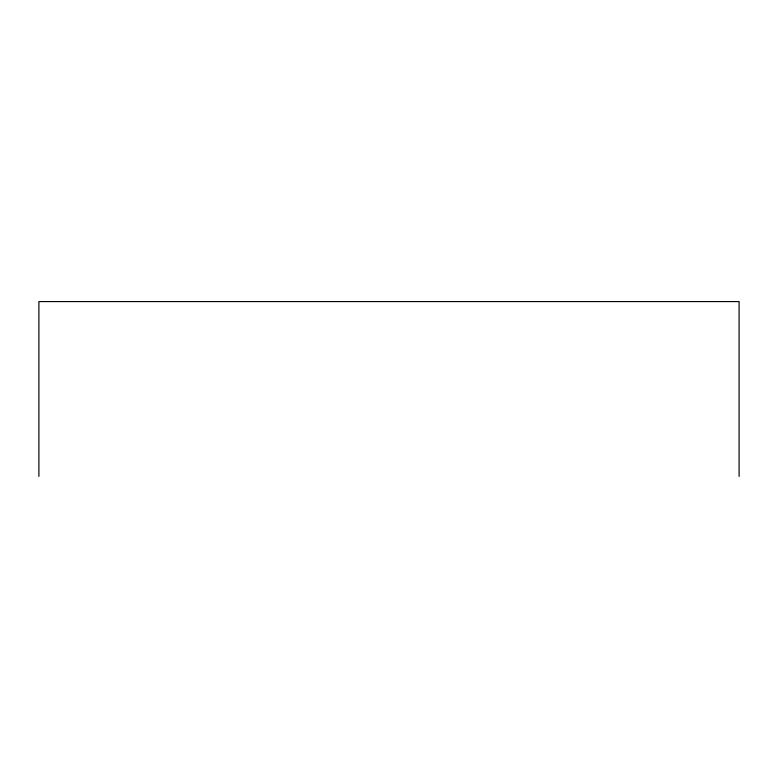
<?xml version="1.0" encoding="UTF-8"?>
<svg xmlns="http://www.w3.org/2000/svg" width="778" height="778" viewBox="0 0 778 778"><rect width="100%" height="100%" fill="white"/><g stroke="black" fill="none" stroke-linecap="round" stroke-linejoin="round"><path stroke-width="1.17" d="M739.1 476.418L739.1 301.582L38.9 301.582L38.9 476.418"/></g></svg>
